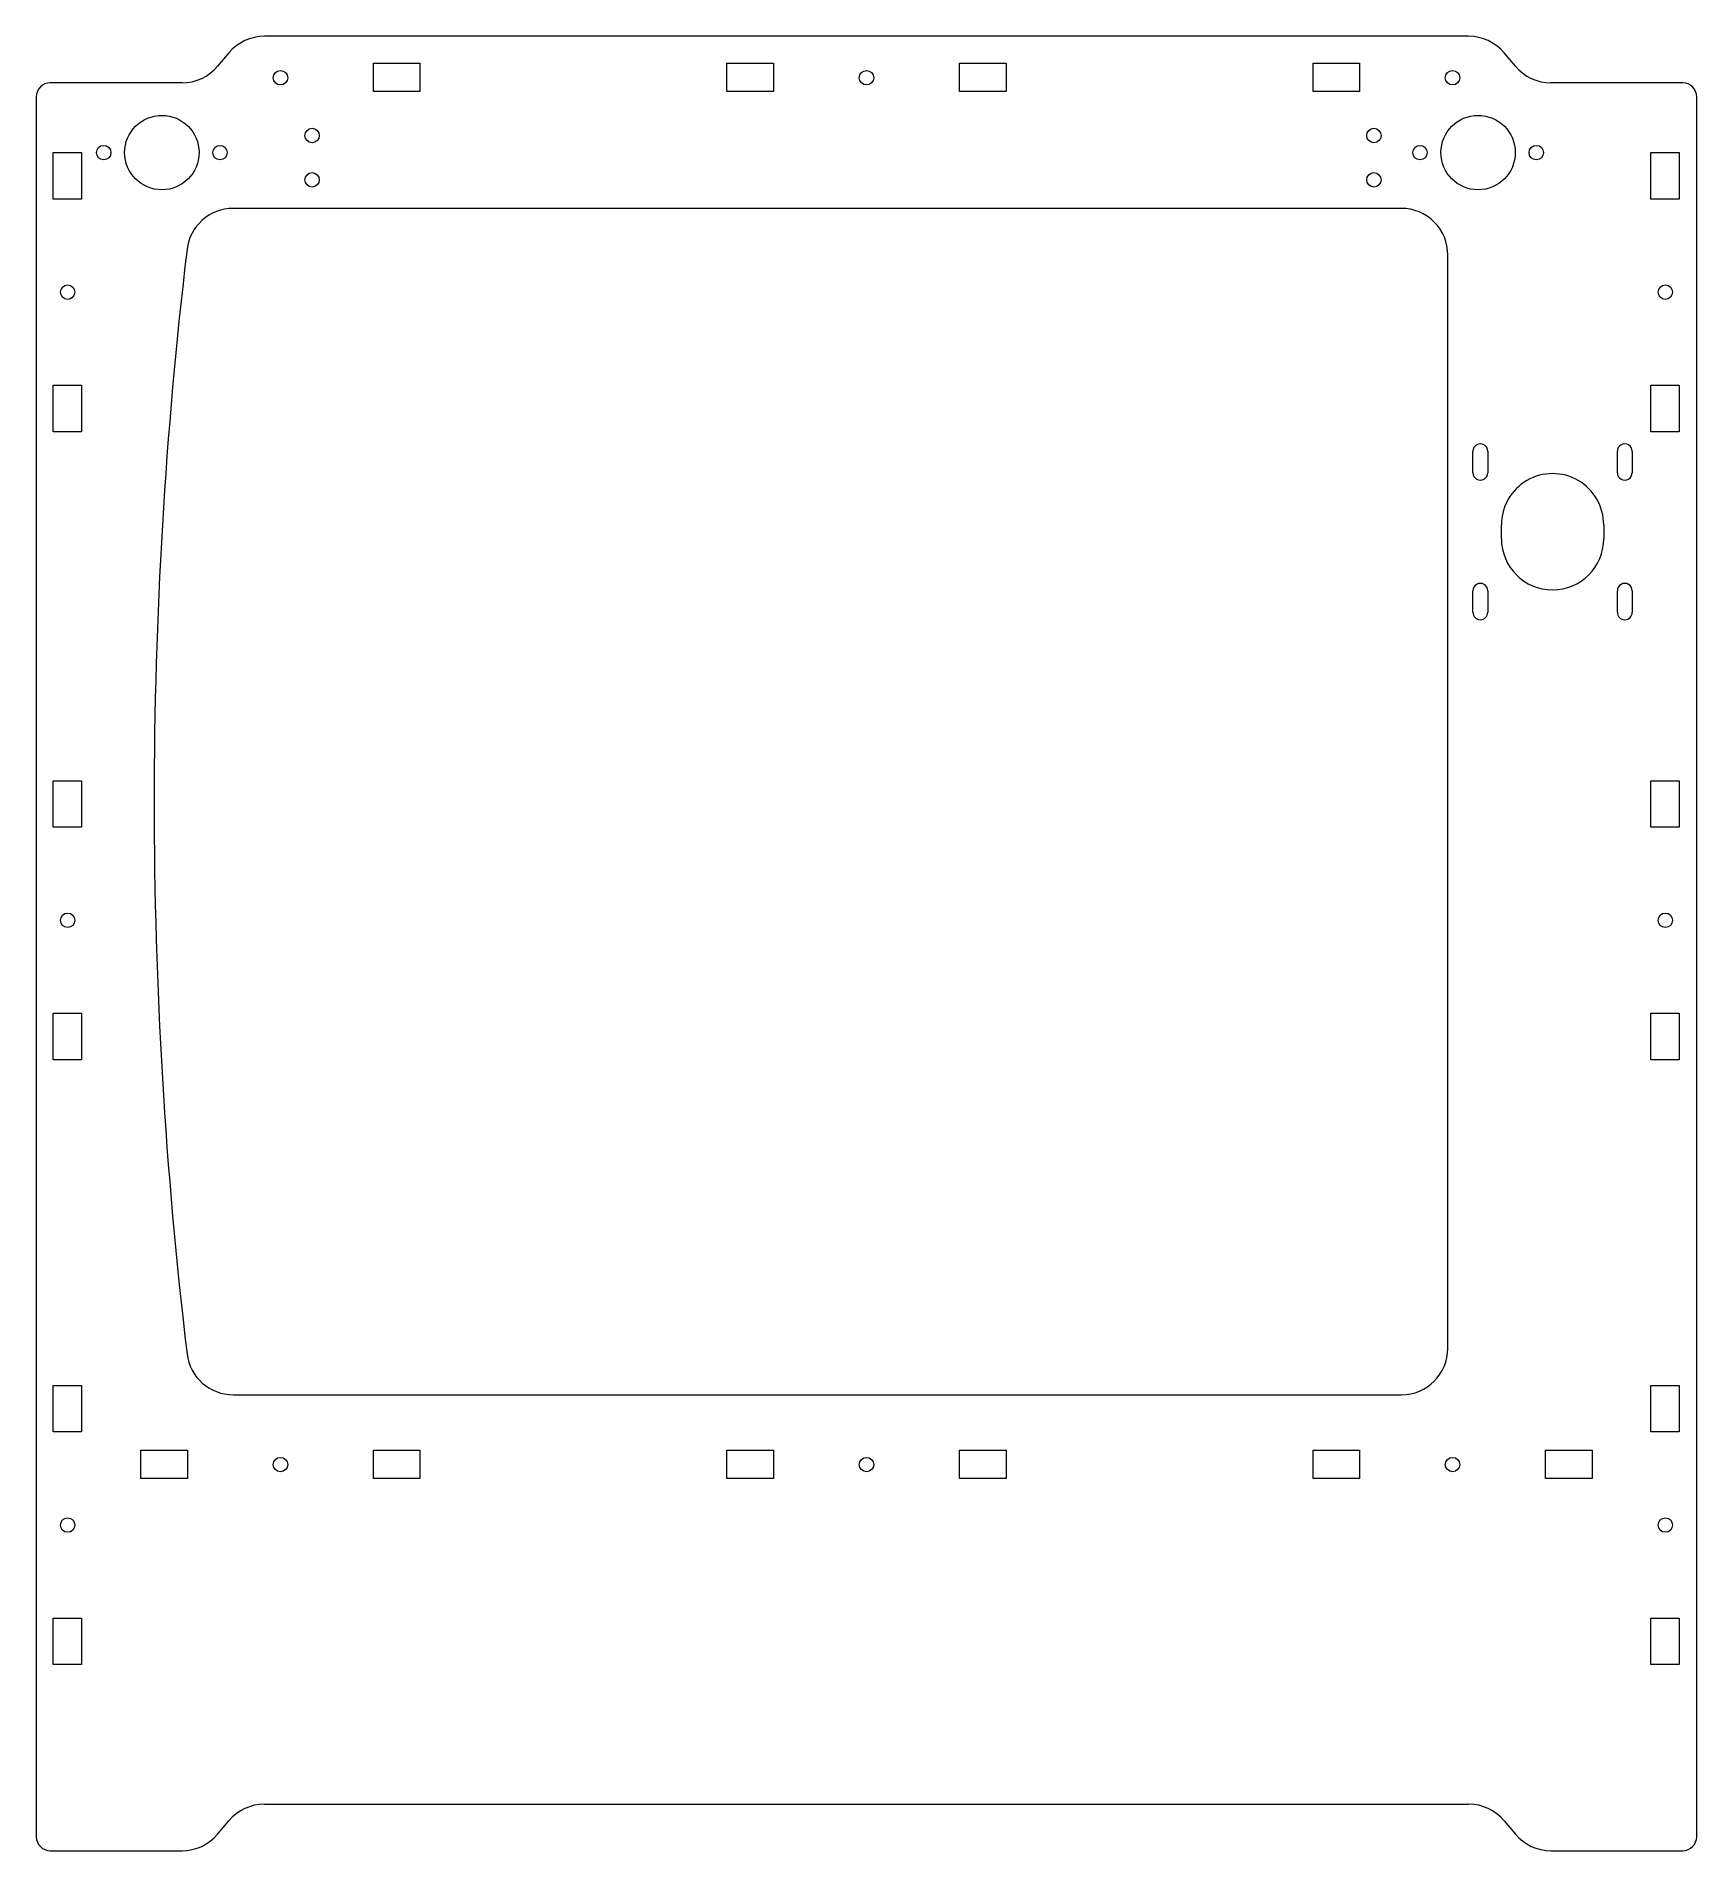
# Model space of a CAD drawing. Header units: millimetres. Extents: x -248 to 109, y -143 to 247.
import ezdxf

# ---------------------------------------------------------------- set-up
doc = ezdxf.new("R2010")
doc.units = ezdxf.units.MM
doc.header["$MEASUREMENT"] = 0

msp = doc.modelspace()

# ---------------------------------------------------------------- linework, layer by layer
at = {"lineweight": 15}
for points in [[(-199.406, 247.0156), (-202.362, 247.0156), (-205.1664, 245.7078), (-207.0665, 243.4435)], [(59.4858, 247.0156), (59.4858, 247.0156), (-199.406, 247.0156), (-199.406, 247.0156)], [(67.1463, 243.4435), (65.2462, 245.7078), (62.4418, 247.0156), (59.4858, 247.0156)], [(-207.0665, 243.4435), (-207.0665, 243.4435), (-209.4627, 240.5877), (-209.4627, 240.5877)], [(69.5425, 240.5877), (69.5425, 240.5877), (67.1463, 243.4435), (67.1463, 243.4435)], [(-217.1232, 237.0156), (-214.1672, 237.0156), (-211.3628, 238.3234), (-209.4627, 240.5877)], [(-175.9601, 235.1156), (-175.9601, 235.1156), (-175.9601, 241.2156), (-175.9601, 241.2156)], [(-175.9601, 241.2156), (-175.9601, 241.2156), (-165.9601, 241.2156), (-165.9601, 241.2156)], [(-165.9601, 241.2156), (-165.9601, 241.2156), (-165.9601, 235.1156), (-165.9601, 235.1156)], [(-99.9601, 235.1156), (-99.9601, 235.1156), (-99.9601, 241.2156), (-99.9601, 241.2156)], [(-99.9601, 241.2156), (-99.9601, 241.2156), (-89.9601, 241.2156), (-89.9601, 241.2156)], [(-89.9601, 241.2156), (-89.9601, 241.2156), (-89.9601, 235.1156), (-89.9601, 235.1156)], [(-49.9601, 235.1156), (-49.9601, 235.1156), (-49.9601, 241.2156), (-49.9601, 241.2156)], [(-49.9601, 241.2156), (-49.9601, 241.2156), (-39.9601, 241.2156), (-39.9601, 241.2156)], [(-39.9601, 241.2156), (-39.9601, 241.2156), (-39.9601, 235.1156), (-39.9601, 235.1156)], [(26.0399, 235.1156), (26.0399, 235.1156), (26.0399, 241.2156), (26.0399, 241.2156)], [(26.0399, 241.2156), (26.0399, 241.2156), (36.0399, 241.2156), (36.0399, 241.2156)], [(36.0399, 241.2156), (36.0399, 241.2156), (36.0399, 235.1156), (36.0399, 235.1156)], [(69.5425, 240.5877), (71.4426, 238.3234), (74.247, 237.0156), (77.203, 237.0156)], [(-248.4601, 234.0156), (-248.4601, 234.0156), (-248.4601, -139.9844), (-248.4601, -139.9844)], [(-217.1232, 237.0156), (-217.1232, 237.0156), (-245.4601, 237.0156), (-245.4601, 237.0156)], [(-165.9601, 235.1156), (-165.9601, 235.1156), (-175.9601, 235.1156), (-175.9601, 235.1156)], [(-89.9601, 235.1156), (-89.9601, 235.1156), (-99.9601, 235.1156), (-99.9601, 235.1156)], [(-39.9601, 235.1156), (-39.9601, 235.1156), (-49.9601, 235.1156), (-49.9601, 235.1156)], [(36.0399, 235.1156), (36.0399, 235.1156), (26.0399, 235.1156), (26.0399, 235.1156)], [(105.5399, 237.0156), (105.5399, 237.0156), (77.203, 237.0156), (77.203, 237.0156)], [(108.5399, -139.9844), (108.5399, -139.9844), (108.5399, 234.0156), (108.5399, 234.0156)], [(-244.8101, 212.0156), (-244.8101, 212.0156), (-244.8101, 222.0156), (-244.8101, 222.0156)], [(-244.8101, 222.0156), (-244.8101, 222.0156), (-238.7101, 222.0156), (-238.7101, 222.0156)], [(-238.7101, 222.0156), (-238.7101, 222.0156), (-238.7101, 212.0156), (-238.7101, 212.0156)], [(98.6899, 212.0156), (98.6899, 212.0156), (98.6899, 222.0156), (98.6899, 222.0156)], [(98.6899, 222.0156), (98.6899, 222.0156), (104.7899, 222.0156), (104.7899, 222.0156)], [(104.7899, 222.0156), (104.7899, 222.0156), (104.7899, 212.0156), (104.7899, 212.0156)], [(-238.7101, 212.0156), (-238.7101, 212.0156), (-244.8101, 212.0156), (-244.8101, 212.0156)], [(104.7899, 212.0156), (104.7899, 212.0156), (98.6899, 212.0156), (98.6899, 212.0156)], [(-206.1239, 210.0156), (-211.1877, 210.0156), (-215.4523, 206.2304), (-216.0533, 201.2025)], [(45.0399, 210.0156), (45.0399, 210.0156), (-206.1239, 210.0156), (-206.1239, 210.0156)], [(-216.0533, 201.2025), (-225.4776, 122.3585), (-225.4776, 42.6727), (-216.0533, -36.1713)], [(55.0399, -34.9844), (55.0399, -34.9844), (55.0399, 200.0156), (55.0399, 200.0156)], [(-244.8101, 172.0156), (-244.8101, 172.0156), (-238.7101, 172.0156), (-238.7101, 172.0156)], [(-244.8101, 162.0156), (-244.8101, 162.0156), (-244.8101, 172.0156), (-244.8101, 172.0156)], [(-238.7101, 172.0156), (-238.7101, 172.0156), (-238.7101, 162.0156), (-238.7101, 162.0156)], [(98.6899, 172.0156), (98.6899, 172.0156), (104.7899, 172.0156), (104.7899, 172.0156)], [(98.6899, 162.0156), (98.6899, 162.0156), (98.6899, 172.0156), (98.6899, 172.0156)], [(104.7899, 172.0156), (104.7899, 172.0156), (104.7899, 162.0156), (104.7899, 162.0156)], [(-238.7101, 162.0156), (-238.7101, 162.0156), (-244.8101, 162.0156), (-244.8101, 162.0156)], [(104.7899, 162.0156), (104.7899, 162.0156), (98.6899, 162.0156), (98.6899, 162.0156)], [(60.408, 153.2156), (60.408, 153.2156), (60.408, 157.8156), (60.408, 157.8156)], [(63.608, 157.8156), (63.608, 157.8156), (63.608, 153.2156), (63.608, 153.2156)], [(91.4718, 153.2156), (91.4718, 153.2156), (91.4718, 157.8156), (91.4718, 157.8156)], [(94.6718, 157.8156), (94.6718, 157.8156), (94.6718, 153.2156), (94.6718, 153.2156)], [(66.5399, 139.0156), (66.5399, 139.0156), (66.5399, 142.0156), (66.5399, 142.0156)], [(88.5399, 142.0156), (88.5399, 142.0156), (88.5399, 139.0156), (88.5399, 139.0156)], [(60.408, 123.2156), (60.408, 123.2156), (60.408, 127.8156), (60.408, 127.8156)], [(63.608, 127.8156), (63.608, 127.8156), (63.608, 123.2156), (63.608, 123.2156)], [(91.4718, 123.2156), (91.4718, 123.2156), (91.4718, 127.8156), (91.4718, 127.8156)], [(94.6718, 127.8156), (94.6718, 127.8156), (94.6718, 123.2156), (94.6718, 123.2156)], [(-244.8101, 77.0156), (-244.8101, 77.0156), (-244.8101, 87.0156), (-244.8101, 87.0156)], [(-244.8101, 87.0156), (-244.8101, 87.0156), (-238.7101, 87.0156), (-238.7101, 87.0156)], [(-238.7101, 87.0156), (-238.7101, 87.0156), (-238.7101, 77.0156), (-238.7101, 77.0156)], [(98.6899, 77.0156), (98.6899, 77.0156), (98.6899, 87.0156), (98.6899, 87.0156)], [(98.6899, 87.0156), (98.6899, 87.0156), (104.7899, 87.0156), (104.7899, 87.0156)], [(104.7899, 87.0156), (104.7899, 87.0156), (104.7899, 77.0156), (104.7899, 77.0156)], [(-238.7101, 77.0156), (-238.7101, 77.0156), (-244.8101, 77.0156), (-244.8101, 77.0156)], [(104.7899, 77.0156), (104.7899, 77.0156), (98.6899, 77.0156), (98.6899, 77.0156)], [(-244.8101, 37.0156), (-244.8101, 37.0156), (-238.7101, 37.0156), (-238.7101, 37.0156)], [(-244.8101, 27.0156), (-244.8101, 27.0156), (-244.8101, 37.0156), (-244.8101, 37.0156)], [(-238.7101, 37.0156), (-238.7101, 37.0156), (-238.7101, 27.0156), (-238.7101, 27.0156)], [(98.6899, 37.0156), (98.6899, 37.0156), (104.7899, 37.0156), (104.7899, 37.0156)], [(98.6899, 27.0156), (98.6899, 27.0156), (98.6899, 37.0156), (98.6899, 37.0156)], [(104.7899, 37.0156), (104.7899, 37.0156), (104.7899, 27.0156), (104.7899, 27.0156)], [(-238.7101, 27.0156), (-238.7101, 27.0156), (-244.8101, 27.0156), (-244.8101, 27.0156)], [(104.7899, 27.0156), (104.7899, 27.0156), (98.6899, 27.0156), (98.6899, 27.0156)], [(45.0399, -44.9844), (50.5627, -44.9844), (55.0399, -40.5073), (55.0399, -34.9845)], [(-216.0533, -36.1713), (-215.4523, -41.1992), (-211.1877, -44.9844), (-206.1239, -44.9844)], [(-244.8101, -52.9844), (-244.8101, -52.9844), (-244.8101, -42.9844), (-244.8101, -42.9844)], [(-244.8101, -42.9844), (-244.8101, -42.9844), (-238.7101, -42.9844), (-238.7101, -42.9844)], [(-238.7101, -42.9844), (-238.7101, -42.9844), (-238.7101, -52.9844), (-238.7101, -52.9844)], [(-206.1239, -44.9844), (-206.1239, -44.9844), (45.0399, -44.9844), (45.0399, -44.9844)], [(98.6899, -52.9844), (98.6899, -52.9844), (98.6899, -42.9844), (98.6899, -42.9844)], [(98.6899, -42.9844), (98.6899, -42.9844), (104.7899, -42.9844), (104.7899, -42.9844)], [(104.7899, -42.9844), (104.7899, -42.9844), (104.7899, -52.9844), (104.7899, -52.9844)], [(-238.7101, -52.9844), (-238.7101, -52.9844), (-244.8101, -52.9844), (-244.8101, -52.9844)], [(104.7899, -52.9844), (104.7899, -52.9844), (98.6899, -52.9844), (98.6899, -52.9844)], [(-225.9601, -62.9844), (-225.9601, -62.9844), (-225.9601, -56.8844), (-225.9601, -56.8844)], [(-225.9601, -56.8844), (-225.9601, -56.8844), (-215.9601, -56.8844), (-215.9601, -56.8844)], [(-215.9601, -56.8844), (-215.9601, -56.8844), (-215.9601, -62.9844), (-215.9601, -62.9844)], [(-175.9601, -62.9844), (-175.9601, -62.9844), (-175.9601, -56.8844), (-175.9601, -56.8844)], [(-175.9601, -56.8844), (-175.9601, -56.8844), (-165.9601, -56.8844), (-165.9601, -56.8844)], [(-165.9601, -56.8844), (-165.9601, -56.8844), (-165.9601, -62.9844), (-165.9601, -62.9844)], [(-99.9601, -62.9844), (-99.9601, -62.9844), (-99.9601, -56.8844), (-99.9601, -56.8844)], [(-99.9601, -56.8844), (-99.9601, -56.8844), (-89.9601, -56.8844), (-89.9601, -56.8844)], [(-89.9601, -56.8844), (-89.9601, -56.8844), (-89.9601, -62.9844), (-89.9601, -62.9844)], [(-49.9601, -62.9844), (-49.9601, -62.9844), (-49.9601, -56.8844), (-49.9601, -56.8844)], [(-49.9601, -56.8844), (-49.9601, -56.8844), (-39.9601, -56.8844), (-39.9601, -56.8844)], [(-39.9601, -56.8844), (-39.9601, -56.8844), (-39.9601, -62.9844), (-39.9601, -62.9844)], [(26.0399, -62.9844), (26.0399, -62.9844), (26.0399, -56.8844), (26.0399, -56.8844)], [(26.0399, -56.8844), (26.0399, -56.8844), (36.0399, -56.8844), (36.0399, -56.8844)], [(36.0399, -56.8844), (36.0399, -56.8844), (36.0399, -62.9844), (36.0399, -62.9844)], [(76.0399, -62.9844), (76.0399, -62.9844), (76.0399, -56.8844), (76.0399, -56.8844)], [(76.0399, -56.8844), (76.0399, -56.8844), (86.0399, -56.8844), (86.0399, -56.8844)], [(86.0399, -56.8844), (86.0399, -56.8844), (86.0399, -62.9844), (86.0399, -62.9844)], [(-215.9601, -62.9844), (-215.9601, -62.9844), (-225.9601, -62.9844), (-225.9601, -62.9844)], [(-165.9601, -62.9844), (-165.9601, -62.9844), (-175.9601, -62.9844), (-175.9601, -62.9844)], [(-89.9601, -62.9844), (-89.9601, -62.9844), (-99.9601, -62.9844), (-99.9601, -62.9844)], [(-39.9601, -62.9844), (-39.9601, -62.9844), (-49.9601, -62.9844), (-49.9601, -62.9844)], [(36.0399, -62.9844), (36.0399, -62.9844), (26.0399, -62.9844), (26.0399, -62.9844)], [(86.0399, -62.9844), (86.0399, -62.9844), (76.0399, -62.9844), (76.0399, -62.9844)], [(-244.8101, -92.9844), (-244.8101, -92.9844), (-238.7101, -92.9844), (-238.7101, -92.9844)], [(-244.8101, -102.9844), (-244.8101, -102.9844), (-244.8101, -92.9844), (-244.8101, -92.9844)], [(-238.7101, -92.9844), (-238.7101, -92.9844), (-238.7101, -102.9844), (-238.7101, -102.9844)], [(98.6899, -92.9844), (98.6899, -92.9844), (104.7899, -92.9844), (104.7899, -92.9844)], [(98.6899, -102.9844), (98.6899, -102.9844), (98.6899, -92.9844), (98.6899, -92.9844)], [(104.7899, -92.9844), (104.7899, -92.9844), (104.7899, -102.9844), (104.7899, -102.9844)], [(-238.7101, -102.9844), (-238.7101, -102.9844), (-244.8101, -102.9844), (-244.8101, -102.9844)], [(104.7899, -102.9844), (104.7899, -102.9844), (98.6899, -102.9844), (98.6899, -102.9844)], [(-199.406, -132.9844), (-202.362, -132.9844), (-205.1664, -134.2922), (-207.0665, -136.5565)], [(-199.406, -132.9844), (-199.406, -132.9844), (59.4858, -132.9844), (59.4858, -132.9844)], [(67.1463, -136.5565), (65.2462, -134.2922), (62.4418, -132.9844), (59.4858, -132.9844)], [(-217.1232, -142.9844), (-214.1672, -142.9844), (-211.3628, -141.6766), (-209.4627, -139.4123)], [(-209.4627, -139.4123), (-209.4627, -139.4123), (-207.0665, -136.5565), (-207.0665, -136.5565)], [(67.1463, -136.5565), (67.1463, -136.5565), (69.5425, -139.4123), (69.5425, -139.4123)], [(69.5425, -139.4123), (71.4426, -141.6766), (74.247, -142.9844), (77.203, -142.9844)], [(105.5399, -142.9844), (107.1967, -142.9844), (108.5399, -141.6413), (108.5399, -139.9844)], [(-245.4601, -142.9844), (-245.4601, -142.9844), (-217.1232, -142.9844), (-217.1232, -142.9844)], [(77.203, -142.9844), (77.203, -142.9844), (105.5399, -142.9844), (105.5399, -142.9844)]]:
    msp.add_open_spline(points, degree=3, dxfattribs=at)
for points, knots in [([(-194.4101, 238.1156), (-194.4101, 238.9716), (-195.1041, 239.6656), (-195.9601, 239.6656), (-195.9601, 239.6656), (-196.8161, 239.6656), (-197.5101, 238.9716), (-197.5101, 238.1156), (-197.5101, 238.1156), (-197.5101, 237.2596), (-196.8161, 236.5656), (-195.9601, 236.5656), (-195.9601, 236.5656), (-195.1041, 236.5656), (-194.4101, 237.2596), (-194.4101, 238.1156)], [0, 0, 0, 0, 0.2, 0.2, 0.2, 0.2, 0.4, 0.4, 0.4, 0.4, 0.6, 0.6, 0.6, 0.6, 1, 1, 1, 1]), ([(-68.4101, 238.1156), (-68.4101, 238.9716), (-69.1041, 239.6656), (-69.9601, 239.6656), (-69.9601, 239.6656), (-70.8161, 239.6656), (-71.5101, 238.9716), (-71.5101, 238.1156), (-71.5101, 238.1156), (-71.5101, 237.2596), (-70.8161, 236.5656), (-69.9601, 236.5656), (-69.9601, 236.5656), (-69.1041, 236.5656), (-68.4101, 237.2596), (-68.4101, 238.1156)], [0, 0, 0, 0, 0.2, 0.2, 0.2, 0.2, 0.4, 0.4, 0.4, 0.4, 0.6, 0.6, 0.6, 0.6, 1, 1, 1, 1]), ([(57.5899, 238.1156), (57.5899, 238.9716), (56.8959, 239.6656), (56.0399, 239.6656), (56.0399, 239.6656), (55.1839, 239.6656), (54.4899, 238.9716), (54.4899, 238.1156), (54.4899, 238.1156), (54.4899, 237.2596), (55.1839, 236.5656), (56.0399, 236.5656), (56.0399, 236.5656), (56.8959, 236.5656), (57.5899, 237.2596), (57.5899, 238.1156)], [0, 0, 0, 0, 0.2, 0.2, 0.2, 0.2, 0.4, 0.4, 0.4, 0.4, 0.6, 0.6, 0.6, 0.6, 1, 1, 1, 1]), ([(-245.4601, 237.0156), (-246.2557, 237.0156), (-247.0188, 236.6995), (-247.5814, 236.1369), (-247.5814, 236.1369), (-248.144, 235.5743), (-248.4601, 234.8112), (-248.4601, 234.0156)], [0, 0, 0, 0, 0.33333333, 0.33333333, 0.33333333, 0.33333333, 1, 1, 1, 1]), ([(108.5399, 234.0156), (108.5399, 234.8112), (108.2238, 235.5743), (107.6612, 236.1369), (107.6612, 236.1369), (107.0986, 236.6995), (106.3355, 237.0156), (105.5399, 237.0156)], [0, 0, 0, 0, 0.33333333, 0.33333333, 0.33333333, 0.33333333, 1, 1, 1, 1]), ([(-213.4601, 222.0156), (-213.4601, 226.4339), (-217.0418, 230.0156), (-221.4601, 230.0156), (-221.4601, 230.0156), (-225.8784, 230.0156), (-229.4601, 226.4339), (-229.4601, 222.0156), (-229.4601, 222.0156), (-229.4601, 217.5973), (-225.8784, 214.0156), (-221.4601, 214.0156), (-221.4601, 214.0156), (-217.0419, 214.0156), (-213.4601, 217.5973), (-213.4601, 222.0156)], [0, 0, 0, 0, 0.2, 0.2, 0.2, 0.2, 0.4, 0.4, 0.4, 0.4, 0.6, 0.6, 0.6, 0.6, 1, 1, 1, 1]), ([(-187.6061, 225.6841), (-187.6061, 226.5401), (-188.3, 227.2341), (-189.1561, 227.2341), (-189.1561, 227.2341), (-190.0121, 227.2341), (-190.7061, 226.5401), (-190.7061, 225.6841), (-190.7061, 225.6841), (-190.7061, 224.8281), (-190.0121, 224.1341), (-189.1561, 224.1341), (-189.1561, 224.1341), (-188.3, 224.1341), (-187.6061, 224.8281), (-187.6061, 225.6841)], [0, 0, 0, 0, 0.2, 0.2, 0.2, 0.2, 0.4, 0.4, 0.4, 0.4, 0.6, 0.6, 0.6, 0.6, 1, 1, 1, 1]), ([(40.682, 225.6841), (40.682, 226.5401), (39.9881, 227.2341), (39.132, 227.2341), (39.132, 227.2341), (38.276, 227.2341), (37.582, 226.5401), (37.582, 225.6841), (37.582, 225.6841), (37.582, 224.8281), (38.276, 224.1341), (39.132, 224.1341), (39.132, 224.1341), (39.9881, 224.1341), (40.682, 224.8281), (40.682, 225.6841)], [0, 0, 0, 0, 0.2, 0.2, 0.2, 0.2, 0.4, 0.4, 0.4, 0.4, 0.6, 0.6, 0.6, 0.6, 1, 1, 1, 1]), ([(69.5399, 222.0156), (69.5399, 226.4339), (65.9582, 230.0156), (61.5399, 230.0156), (61.5399, 230.0156), (57.1216, 230.0156), (53.5399, 226.4339), (53.5399, 222.0156), (53.5399, 222.0156), (53.5399, 217.5973), (57.1216, 214.0156), (61.5399, 214.0156), (61.5399, 214.0156), (65.9581, 214.0156), (69.5399, 217.5973), (69.5399, 222.0156)], [0, 0, 0, 0, 0.2, 0.2, 0.2, 0.2, 0.4, 0.4, 0.4, 0.4, 0.6, 0.6, 0.6, 0.6, 1, 1, 1, 1]), ([(-232.4101, 222.0156), (-232.4101, 222.8716), (-233.1041, 223.5656), (-233.9601, 223.5656), (-233.9601, 223.5656), (-234.8161, 223.5656), (-235.5101, 222.8716), (-235.5101, 222.0156), (-235.5101, 222.0156), (-235.5101, 221.1596), (-234.8161, 220.4656), (-233.9601, 220.4656), (-233.9601, 220.4656), (-233.1041, 220.4656), (-232.4101, 221.1596), (-232.4101, 222.0156)], [0, 0, 0, 0, 0.2, 0.2, 0.2, 0.2, 0.4, 0.4, 0.4, 0.4, 0.6, 0.6, 0.6, 0.6, 1, 1, 1, 1]), ([(-207.4101, 222.0156), (-207.4101, 222.8716), (-208.1041, 223.5656), (-208.9601, 223.5656), (-208.9601, 223.5656), (-209.8161, 223.5656), (-210.5101, 222.8716), (-210.5101, 222.0156), (-210.5101, 222.0156), (-210.5101, 221.1596), (-209.8161, 220.4656), (-208.9601, 220.4656), (-208.9601, 220.4656), (-208.1041, 220.4656), (-207.4101, 221.1596), (-207.4101, 222.0156)], [0, 0, 0, 0, 0.2, 0.2, 0.2, 0.2, 0.4, 0.4, 0.4, 0.4, 0.6, 0.6, 0.6, 0.6, 1, 1, 1, 1]), ([(50.5899, 222.0156), (50.5899, 222.8716), (49.8959, 223.5656), (49.0399, 223.5656), (49.0399, 223.5656), (48.1839, 223.5656), (47.4899, 222.8716), (47.4899, 222.0156), (47.4899, 222.0156), (47.4899, 221.1596), (48.1839, 220.4656), (49.0399, 220.4656), (49.0399, 220.4656), (49.8959, 220.4656), (50.5899, 221.1596), (50.5899, 222.0156)], [0, 0, 0, 0, 0.2, 0.2, 0.2, 0.2, 0.4, 0.4, 0.4, 0.4, 0.6, 0.6, 0.6, 0.6, 1, 1, 1, 1]), ([(75.5899, 222.0156), (75.5899, 222.8716), (74.8959, 223.5656), (74.0399, 223.5656), (74.0399, 223.5656), (73.1839, 223.5656), (72.4899, 222.8716), (72.4899, 222.0156), (72.4899, 222.0156), (72.4899, 221.1596), (73.1839, 220.4656), (74.0399, 220.4656), (74.0399, 220.4656), (74.8959, 220.4656), (75.5899, 221.1596), (75.5899, 222.0156)], [0, 0, 0, 0, 0.2, 0.2, 0.2, 0.2, 0.4, 0.4, 0.4, 0.4, 0.6, 0.6, 0.6, 0.6, 1, 1, 1, 1]), ([(-187.6061, 216.1591), (-187.6061, 217.0151), (-188.3, 217.7091), (-189.1561, 217.7091), (-189.1561, 217.7091), (-190.0121, 217.7091), (-190.7061, 217.0151), (-190.7061, 216.1591), (-190.7061, 216.1591), (-190.7061, 215.3031), (-190.0121, 214.6091), (-189.1561, 214.6091), (-189.1561, 214.6091), (-188.3, 214.6091), (-187.6061, 215.3031), (-187.6061, 216.1591)], [0, 0, 0, 0, 0.2, 0.2, 0.2, 0.2, 0.4, 0.4, 0.4, 0.4, 0.6, 0.6, 0.6, 0.6, 1, 1, 1, 1]), ([(40.682, 216.1591), (40.682, 217.0151), (39.9881, 217.7091), (39.132, 217.7091), (39.132, 217.7091), (38.276, 217.7091), (37.582, 217.0151), (37.582, 216.1591), (37.582, 216.1591), (37.582, 215.3031), (38.276, 214.6091), (39.132, 214.6091), (39.132, 214.6091), (39.9881, 214.6091), (40.682, 215.3031), (40.682, 216.1591)], [0, 0, 0, 0, 0.2, 0.2, 0.2, 0.2, 0.4, 0.4, 0.4, 0.4, 0.6, 0.6, 0.6, 0.6, 1, 1, 1, 1]), ([(55.0399, 200.0156), (55.0399, 202.6678), (53.9863, 205.2113), (52.111, 207.0867), (52.111, 207.0867), (50.2356, 208.962), (47.6921, 210.0156), (45.0399, 210.0156)], [0, 0, 0, 0, 0.33333333, 0.33333333, 0.33333333, 0.33333333, 1, 1, 1, 1]), ([(-240.1601, 192.0156), (-240.1601, 192.8716), (-240.8541, 193.5656), (-241.7101, 193.5656), (-241.7101, 193.5656), (-242.5661, 193.5656), (-243.2601, 192.8716), (-243.2601, 192.0156), (-243.2601, 192.0156), (-243.2601, 191.1596), (-242.5661, 190.4656), (-241.7101, 190.4656), (-241.7101, 190.4656), (-240.8541, 190.4656), (-240.1601, 191.1596), (-240.1601, 192.0156)], [0, 0, 0, 0, 0.2, 0.2, 0.2, 0.2, 0.4, 0.4, 0.4, 0.4, 0.6, 0.6, 0.6, 0.6, 1, 1, 1, 1]), ([(103.3399, 192.0156), (103.3399, 192.8716), (102.6459, 193.5656), (101.7899, 193.5656), (101.7899, 193.5656), (100.9339, 193.5656), (100.2399, 192.8716), (100.2399, 192.0156), (100.2399, 192.0156), (100.2399, 191.1596), (100.9339, 190.4656), (101.7899, 190.4656), (101.7899, 190.4656), (102.6459, 190.4656), (103.3399, 191.1596), (103.3399, 192.0156)], [0, 0, 0, 0, 0.2, 0.2, 0.2, 0.2, 0.4, 0.4, 0.4, 0.4, 0.6, 0.6, 0.6, 0.6, 1, 1, 1, 1]), ([(63.608, 157.8156), (63.608, 158.3872), (63.3031, 158.9154), (62.808, 159.2012), (62.808, 159.2012), (62.313, 159.4871), (61.7031, 159.4871), (61.208, 159.2012), (61.208, 159.2012), (60.713, 158.9154), (60.408, 158.3872), (60.408, 157.8156)], [0, 0, 0, 0, 0.25, 0.25, 0.25, 0.25, 0.5, 0.5, 0.5, 0.5, 1, 1, 1, 1]), ([(94.6718, 157.8156), (94.6718, 158.3872), (94.3668, 158.9154), (93.8718, 159.2012), (93.8718, 159.2012), (93.3767, 159.4871), (92.7668, 159.4871), (92.2718, 159.2012), (92.2718, 159.2012), (91.7767, 158.9154), (91.4718, 158.3872), (91.4718, 157.8156)], [0, 0, 0, 0, 0.25, 0.25, 0.25, 0.25, 0.5, 0.5, 0.5, 0.5, 1, 1, 1, 1]), ([(60.408, 153.2156), (60.408, 152.644), (60.713, 152.1158), (61.208, 151.83), (61.208, 151.83), (61.7031, 151.5441), (62.313, 151.5441), (62.808, 151.83), (62.808, 151.83), (63.3031, 152.1158), (63.608, 152.644), (63.608, 153.2156)], [0, 0, 0, 0, 0.25, 0.25, 0.25, 0.25, 0.5, 0.5, 0.5, 0.5, 1, 1, 1, 1]), ([(88.5399, 142.0156), (88.5399, 145.9455), (86.4433, 149.5769), (83.0399, 151.5419), (83.0399, 151.5419), (79.6365, 153.5068), (75.4433, 153.5068), (72.0399, 151.5419), (72.0399, 151.5419), (68.6365, 149.5769), (66.5399, 145.9455), (66.5399, 142.0156)], [0, 0, 0, 0, 0.25, 0.25, 0.25, 0.25, 0.5, 0.5, 0.5, 0.5, 1, 1, 1, 1]), ([(91.4718, 153.2156), (91.4718, 152.644), (91.7767, 152.1158), (92.2718, 151.83), (92.2718, 151.83), (92.7668, 151.5441), (93.3767, 151.5441), (93.8718, 151.83), (93.8718, 151.83), (94.3668, 152.1158), (94.6718, 152.644), (94.6718, 153.2156)], [0, 0, 0, 0, 0.25, 0.25, 0.25, 0.25, 0.5, 0.5, 0.5, 0.5, 1, 1, 1, 1]), ([(66.5399, 139.0156), (66.5399, 132.9405), (71.4647, 128.0156), (77.5399, 128.0156), (77.5399, 128.0156), (83.615, 128.0156), (88.5399, 132.9404), (88.5399, 139.0155)], [0, 0, 0, 0, 0.33333333, 0.33333333, 0.33333333, 0.33333333, 1, 1, 1, 1]), ([(63.608, 127.8156), (63.608, 128.3872), (63.3031, 128.9154), (62.808, 129.2012), (62.808, 129.2012), (62.313, 129.4871), (61.7031, 129.4871), (61.208, 129.2012), (61.208, 129.2012), (60.713, 128.9154), (60.408, 128.3872), (60.408, 127.8156)], [0, 0, 0, 0, 0.25, 0.25, 0.25, 0.25, 0.5, 0.5, 0.5, 0.5, 1, 1, 1, 1]), ([(94.6718, 127.8156), (94.6718, 128.3872), (94.3668, 128.9154), (93.8718, 129.2012), (93.8718, 129.2012), (93.3767, 129.4871), (92.7668, 129.4871), (92.2718, 129.2012), (92.2718, 129.2012), (91.7767, 128.9154), (91.4718, 128.3872), (91.4718, 127.8156)], [0, 0, 0, 0, 0.25, 0.25, 0.25, 0.25, 0.5, 0.5, 0.5, 0.5, 1, 1, 1, 1]), ([(60.408, 123.2156), (60.408, 122.3319), (61.1244, 121.6156), (62.008, 121.6156), (62.008, 121.6156), (62.8917, 121.6156), (63.608, 122.3319), (63.608, 123.2156)], [0, 0, 0, 0, 0.33333333, 0.33333333, 0.33333333, 0.33333333, 1, 1, 1, 1]), ([(91.4718, 123.2156), (91.4718, 122.3319), (92.1881, 121.6156), (93.0717, 121.6156), (93.0717, 121.6156), (93.9554, 121.6156), (94.6717, 122.3319), (94.6718, 123.2156)], [0, 0, 0, 0, 0.33333333, 0.33333333, 0.33333333, 0.33333333, 1, 1, 1, 1]), ([(-240.1601, 57.0156), (-240.1601, 57.8716), (-240.8541, 58.5656), (-241.7101, 58.5656), (-241.7101, 58.5656), (-242.5661, 58.5656), (-243.2601, 57.8716), (-243.2601, 57.0156), (-243.2601, 57.0156), (-243.2601, 56.1596), (-242.5661, 55.4656), (-241.7101, 55.4656), (-241.7101, 55.4656), (-240.8541, 55.4656), (-240.1601, 56.1596), (-240.1601, 57.0156)], [0, 0, 0, 0, 0.2, 0.2, 0.2, 0.2, 0.4, 0.4, 0.4, 0.4, 0.6, 0.6, 0.6, 0.6, 1, 1, 1, 1]), ([(103.3399, 57.0156), (103.3399, 57.8716), (102.6459, 58.5656), (101.7899, 58.5656), (101.7899, 58.5656), (100.9339, 58.5656), (100.2399, 57.8716), (100.2399, 57.0156), (100.2399, 57.0156), (100.2399, 56.1596), (100.9339, 55.4656), (101.7899, 55.4656), (101.7899, 55.4656), (102.6459, 55.4656), (103.3399, 56.1596), (103.3399, 57.0156)], [0, 0, 0, 0, 0.2, 0.2, 0.2, 0.2, 0.4, 0.4, 0.4, 0.4, 0.6, 0.6, 0.6, 0.6, 1, 1, 1, 1]), ([(-194.4101, -59.9844), (-194.4101, -59.1284), (-195.1041, -58.4344), (-195.9601, -58.4344), (-195.9601, -58.4344), (-196.8161, -58.4344), (-197.5101, -59.1284), (-197.5101, -59.9844), (-197.5101, -59.9844), (-197.5101, -60.8404), (-196.8161, -61.5344), (-195.9601, -61.5344), (-195.9601, -61.5344), (-195.1041, -61.5344), (-194.4101, -60.8404), (-194.4101, -59.9844)], [0, 0, 0, 0, 0.2, 0.2, 0.2, 0.2, 0.4, 0.4, 0.4, 0.4, 0.6, 0.6, 0.6, 0.6, 1, 1, 1, 1]), ([(-68.4101, -59.9844), (-68.4101, -59.1284), (-69.1041, -58.4344), (-69.9601, -58.4344), (-69.9601, -58.4344), (-70.8161, -58.4344), (-71.5101, -59.1284), (-71.5101, -59.9844), (-71.5101, -59.9844), (-71.5101, -60.8404), (-70.8161, -61.5344), (-69.9601, -61.5344), (-69.9601, -61.5344), (-69.1041, -61.5344), (-68.4101, -60.8404), (-68.4101, -59.9844)], [0, 0, 0, 0, 0.2, 0.2, 0.2, 0.2, 0.4, 0.4, 0.4, 0.4, 0.6, 0.6, 0.6, 0.6, 1, 1, 1, 1]), ([(57.5899, -59.9844), (57.5899, -59.1284), (56.8959, -58.4344), (56.0399, -58.4344), (56.0399, -58.4344), (55.1839, -58.4344), (54.4899, -59.1284), (54.4899, -59.9844), (54.4899, -59.9844), (54.4899, -60.8404), (55.1839, -61.5344), (56.0399, -61.5344), (56.0399, -61.5344), (56.8959, -61.5344), (57.5899, -60.8404), (57.5899, -59.9844)], [0, 0, 0, 0, 0.2, 0.2, 0.2, 0.2, 0.4, 0.4, 0.4, 0.4, 0.6, 0.6, 0.6, 0.6, 1, 1, 1, 1]), ([(-240.1601, -72.9844), (-240.1601, -72.1284), (-240.8541, -71.4344), (-241.7101, -71.4344), (-241.7101, -71.4344), (-242.5661, -71.4344), (-243.2601, -72.1284), (-243.2601, -72.9844), (-243.2601, -72.9844), (-243.2601, -73.8404), (-242.5661, -74.5344), (-241.7101, -74.5344), (-241.7101, -74.5344), (-240.8541, -74.5344), (-240.1601, -73.8404), (-240.1601, -72.9844)], [0, 0, 0, 0, 0.2, 0.2, 0.2, 0.2, 0.4, 0.4, 0.4, 0.4, 0.6, 0.6, 0.6, 0.6, 1, 1, 1, 1]), ([(103.3399, -72.9844), (103.3399, -72.1284), (102.6459, -71.4344), (101.7899, -71.4344), (101.7899, -71.4344), (100.9339, -71.4344), (100.2399, -72.1284), (100.2399, -72.9844), (100.2399, -72.9844), (100.2399, -73.8404), (100.9339, -74.5344), (101.7899, -74.5344), (101.7899, -74.5344), (102.6459, -74.5344), (103.3399, -73.8404), (103.3399, -72.9844)], [0, 0, 0, 0, 0.2, 0.2, 0.2, 0.2, 0.4, 0.4, 0.4, 0.4, 0.6, 0.6, 0.6, 0.6, 1, 1, 1, 1]), ([(-248.4601, -139.9844), (-248.4601, -140.78), (-248.144, -141.5431), (-247.5814, -142.1057), (-247.5814, -142.1057), (-247.0188, -142.6683), (-246.2557, -142.9844), (-245.4601, -142.9844)], [0, 0, 0, 0, 0.33333333, 0.33333333, 0.33333333, 0.33333333, 1, 1, 1, 1])]:
    msp.add_open_spline(points, degree=3, knots=knots, dxfattribs=at)

doc.saveas('drawing.dxf')
